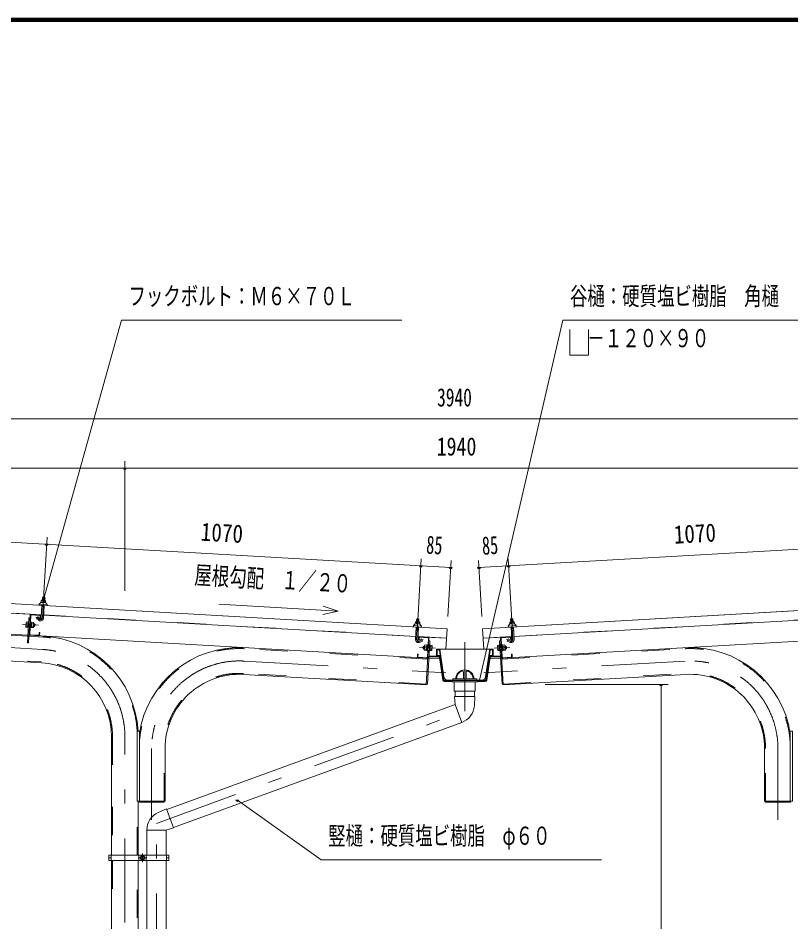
# Model space of a CAD drawing. Units: millimetres, scale not verified. Extents: x -30064 to 30064, y -14150 to 14150.
# Drawn here: x 16126 to 23846, y 4962 to 13990 of the extents above; entities that cross this region are included whole.
import ezdxf
from ezdxf.enums import TextEntityAlignment as Align

# ---------------------------------------------------------------- set-up
doc = ezdxf.new("R2010")
doc.units = ezdxf.units.MM
doc.header["$LTSCALE"] = 70
doc.linetypes.add('USER2', pattern=[10, 4, -6])
doc.linetypes.add('USER3', pattern=[24, 12, -5, 2, -5])
for name, color, linetype, lineweight in [('0-6_2-0BOLD', 7, 'Continuous', 18), ('0-7_2-1HIDDEN', 3, 'USER2', 18), ('0-8_2-2CENTER', 3, 'USER3', 18), ('0-9_2-4THIN', 4, 'Continuous', 18), ('0-A_2-5DIM', 3, 'Continuous', 18), ('0-C_F-F', 5, 'Continuous', 18)]:
    doc.layers.add(name, color=color, linetype=linetype, lineweight=lineweight)
doc.styles.add('ＭＳ ゴシック', font='')
doc.styles.get('ＭＳ ゴシック').set_extended_font_data('MS Gothic')

msp = doc.modelspace()

# ---------------------------------------------------------------- linework, layer by layer
at = {"layer": '0-6_2-0BOLD'}
for p, q in [((13854.83, 8269.3), (20411.69, 7891.23)), ((13877.44, 8266.24), (20411.59, 7889.48)), ((20765.42, 7889.48), (27299.57, 8266.24)), ((16358.56, 8028.51), (14285.63, 8148.05)), ((16367.25, 8171.49), (16366.22, 8153.6)), ((16368.61, 8202.76), (16392.19, 8201.4)), ((16388.91, 8152.28), (16389.95, 8170.19)), ((16356.96, 8000.66), (16364, 8122.87)), ((16385.64, 8087.67), (16362.05, 8089.03)), ((16387.59, 8121.51), (16380.54, 7999.29)), ((16224.78, 7825.87), (14139.45, 7946.11)), ((16209.21, 7945.1), (16225.99, 7944.14)), ((16226.95, 7960.72), (16232.54, 7960.4)), ((16242.2, 7836.09), (16253, 8023.38)), ((16249.31, 7959.43), (16254.9, 7959.11)), ((16258.92, 8028.64), (16341.38, 8023.89)), ((16261.69, 7955.23), (16281.97, 7954.06)), ((16358.56, 8028.53), (16282.18, 8032.93)), ((16344.77, 7994.52), (16321.96, 8009.51)), ((16346.65, 8017.98), (16345.28, 7994.21)), ((20097.34, 7812.94), (16382.15, 8027.16)), ((20106.03, 7955.91), (20105.01, 7938.01)), ((20107.39, 7987.17), (20105.69, 7957.69)), ((20127.69, 7936.7), (20128.73, 7954.6)), ((21049.31, 7936.7), (21048.28, 7954.6)), ((21070.97, 7955.91), (21072, 7938.01)), ((24794.86, 8027.16), (21079.66, 7812.94)), ((16224.48, 7917.91), (16207.69, 7918.88)), ((16251.62, 7902.16), (16258.61, 7901.75)), ((16260.18, 7929.01), (16252.79, 7922.42)), ((16260.58, 7936), (16253.19, 7929.41)), ((16259.43, 7915.89), (16279.7, 7914.72)), ((16281.21, 7940.95), (16260.93, 7942.12)), ((16290.68, 7941.27), (16289.07, 7913.32)), ((16337.22, 7854.45), (16335.85, 7830.69)), ((20102.79, 7907.28), (20095.74, 7785.07)), ((20124.42, 7872.09), (20100.83, 7873.44)), ((20119.32, 7783.71), (20126.37, 7905.93)), ((20154.64, 7917.4), (20153.99, 7906.08)), ((20411.69, 7891.23), (20399.94, 7687.53)), ((21022.37, 7917.4), (21023.02, 7906.08)), ((21057.69, 7783.71), (21050.64, 7905.93)), ((21052.59, 7872.09), (21076.18, 7873.44)), ((21074.22, 7907.28), (21081.27, 7785.07)), ((20219.35, 7595.55), (16235.97, 7825.23)), ((16329.94, 7825.42), (16247.48, 7830.18)), ((20120.93, 7811.58), (20231.43, 7805.21)), ((20406.15, 7795.12), (20126.61, 7811.24)), ((20131.55, 7799.73), (20130.18, 7775.97)), ((20219.93, 7800.25), (20137.47, 7805)), ((20141.34, 7755.11), (20165.72, 7767.38)), ((20225.2, 7794.33), (20214.4, 7607.04)), ((21050.4, 7811.24), (20770.86, 7795.12)), ((20936.41, 7769.6), (20947.59, 7770.25)), ((20936.41, 7769.6), (20961.43, 7335.63)), ((21056.08, 7811.58), (20945.57, 7805.21)), ((20962.6, 7607.04), (20951.81, 7794.33)), ((20957.08, 7800.25), (21039.54, 7805)), ((20957.66, 7595.55), (24941.03, 7825.23)), ((21035.67, 7755.11), (21011.28, 7767.38)), ((21045.45, 7799.73), (21046.82, 7775.97)), ((20186.18, 7689.47), (20206.46, 7688.3)), ((20207.97, 7714.52), (20187.7, 7715.7)), ((20213.8, 7694.02), (20207.22, 7701.41)), ((20207.62, 7708.4), (20214.21, 7701.01)), ((20241.41, 7686.28), (20258.19, 7685.32)), ((20259.7, 7711.54), (20242.92, 7712.51)), ((20305, 7687.53), (20872.01, 7687.53)), ((20305, 7687.53), (20305, 7617.54)), ((20380.54, 7409.8), (20340.01, 7687.53)), ((20837, 7687.53), (20796.46, 7409.8)), ((20872, 7687.53), (20872, 7617.54)), ((20917.31, 7711.54), (20934.09, 7712.51)), ((20935.6, 7686.28), (20918.81, 7685.32)), ((20969.39, 7708.4), (20962.8, 7701.01)), ((20963.2, 7694.02), (20969.79, 7701.41)), ((20971.36, 7674.16), (20964.37, 7673.76)), ((20969.03, 7714.52), (20989.31, 7715.7)), ((20990.82, 7689.47), (20970.55, 7688.3)), ((20998.68, 7717.1), (21000.29, 7689.15)), ((20208.49, 7601.77), (20126.02, 7606.53)), ((20212.5, 7671.31), (20218.09, 7670.99)), ((20337.33, 7588.74), (20230.53, 7594.9)), ((20231.37, 7609.49), (20328.17, 7609.49)), ((20335.1, 7603.53), (20369.33, 7377.29)), ((20807.68, 7377.29), (20841.91, 7603.53)), ((20839.67, 7588.74), (20946.48, 7594.9)), ((20848.83, 7609.49), (20945.64, 7609.49)), ((20964.51, 7671.31), (20958.92, 7670.99)), ((21050.99, 7606.53), (20968.52, 7601.77)), ((20574.51, 7458.28), (20574.51, 7399.48)), ((20602.5, 7399.48), (20602.5, 7458.28)), ((20215.57, 7335.63), (20204.4, 7336.27)), ((20462.5, 7364.48), (20384.2, 7364.48)), ((20384.52, 7372.54), (20792.48, 7372.54)), ((20761.66, 7378.49), (20415.34, 7378.49)), ((20693.5, 7267.54), (20693.5, 7362.04)), ((20714.5, 7362.04), (20714.5, 7372.54)), ((20792.8, 7364.48), (20714.5, 7364.48)), ((20961.43, 7335.63), (20972.6, 7336.27)), ((20492.25, 7267.54), (20492.25, 7212.46)), ((20684.76, 7212.45), (20684.76, 7267.54)), ((20492.24, 7135.46), (17611.27, 6086.87)), ((17677.11, 5905.98), (20558.09, 6954.56)), ((17337.52, 6168.98), (17337.52, 6868.98)), ((23839.48, 6168.98), (23839.48, 6868.98)), ((17059.97, 6810.27), (17059.97, 5630.28)), ((17594.07, 6168.98), (17594.07, 6693.98)), ((23582.94, 6168.98), (23582.94, 6693.98)), ((17316.52, 6168.98), (17594.07, 6168.98)), ((17327.02, 5630.28), (17327.02, 6168.98)), ((23860.48, 6168.98), (23582.94, 6168.98)), ((17609.46, 6091.8), (17526.74, 6055.13)), ((17412.25, 5879.15), (17412.25, 5630.28)), ((17604.75, 5630.28), (17604.75, 5879.63)), ((17033.03, 5602.28), (17054.37, 5602.28)), ((17054.37, 5630.28), (17054.37, 5574.28)), ((17332.62, 5574.28), (17332.62, 5630.28)), ((17406.65, 5630.28), (17406.65, 5574.28)), ((17610.35, 5574.28), (17610.35, 5630.28)), ((17610.35, 5602.28), (17631.7, 5602.28)), ((17059.97, 5574.28), (17059.97, 1503.26)), ((17327.02, 1503.26), (17327.02, 5574.28)), ((17412.25, 5574.28), (17412.25, 1503.26)), ((17604.75, 1503.26), (17604.75, 5574.28))]:
    msp.add_line(p, q, dxfattribs=at)
for points in [[(14155.93, 8231.95), (14124.08, 7679.5), (16361.18, 7550.52)], [(27322.18, 8269.3), (20765.32, 7891.23), (20777.06, 7687.53)], [(16336.58, 8126.2), (16337.24, 8137.52), (16415.86, 8132.98), (16415.2, 8121.67)], [(16415.86, 8132.98), (16401.55, 8151.56), (16353.59, 8154.33), (16337.24, 8137.52)], [(16354.87, 8154.25), (16355.9, 8172.15), (16359.05, 8173.73), (16398.36, 8171.46), (16401.29, 8169.53), (16400.26, 8151.63)], [(16390.49, 8171.92), (16392.19, 8201.4), (16388.49, 8205.56), (16372.76, 8206.46), (16368.61, 8202.76), (16366.91, 8173.28)], [(16204.75, 7910.12), (16207.29, 7954.14), (16209.96, 7958.22), (16226.75, 7957.25)], [(16247.42, 8023.7), (16231.54, 7748.37), (16220.35, 7749.01), (16234.86, 8000.58), (16246.05, 7999.94)], [(16226.95, 7960.72), (16223.52, 7901.32), (16229.11, 7901)], [(16254.9, 7959.11), (16251.48, 7899.71), (16245.89, 7900.03)], [(16258.61, 7901.75), (16261.75, 7956.26), (16254.76, 7956.66)], [(16281.97, 7954.06), (16284.16, 7949.71), (16281.62, 7905.68), (16278.95, 7901.61), (16258.67, 7902.78)], [(16321.96, 8009.51), (16308.99, 7989.76), (16331.8, 7974.78)], [(16345.28, 7994.22), (16350.87, 7993.89), (16352.24, 8017.66)], [(20093.65, 7938.67), (20094.69, 7956.56), (20097.83, 7958.14), (20137.14, 7955.88), (20140.08, 7953.95), (20139.05, 7936.05)], [(20129.28, 7956.33), (20130.97, 7985.81), (20127.28, 7989.97), (20111.55, 7990.88), (20107.39, 7987.17), (20130.97, 7985.81)], [(21083.35, 7938.67), (21082.32, 7956.56), (21079.18, 7958.14), (21039.87, 7955.88), (21036.93, 7953.95), (21037.96, 7936.05)], [(21069.62, 7987.17), (21065.46, 7990.88), (21049.73, 7989.97), (21046.04, 7985.81)], [(21047.73, 7956.33), (21046.04, 7985.81), (21069.62, 7987.17), (21071.32, 7957.69)], [(16223.72, 7904.79), (16206.94, 7905.76), (16204.75, 7910.12)], [(16282.09, 7913.72), (16289.07, 7913.32), (16294.62, 7918.25), (16295.63, 7935.73), (16290.68, 7941.27), (16283.7, 7941.67)], [(16341.44, 7830.37), (16342.81, 7854.13), (16337.22, 7854.45)], [(20075.37, 7910.61), (20076.02, 7921.93), (20154.64, 7917.4), (20140.33, 7935.97), (20092.37, 7938.74), (20076.02, 7921.93)], [(21101.64, 7910.61), (21100.99, 7921.93), (21022.37, 7917.4), (21036.68, 7935.97), (21084.64, 7938.74), (21100.99, 7921.93)], [(18378.23, 7434.22), (20203.97, 7328.95), (20230.79, 7794.01)], [(20130.18, 7775.97), (20124.59, 7776.29), (20125.96, 7800.05)], [(20165.72, 7767.38), (20155.11, 7788.48), (20130.73, 7776.22)], [(20229.42, 7770.25), (20240.6, 7769.6), (20215.58, 7335.63)], [(20946.22, 7794.01), (20973.04, 7328.95), (22798.78, 7434.22)], [(21011.28, 7767.38), (21021.9, 7788.48), (21046.28, 7776.22)], [(21046.82, 7775.97), (21052.41, 7776.29), (21051.05, 7800.05)], [(20176.72, 7689.15), (20171.77, 7694.69), (20172.78, 7712.17), (20178.33, 7717.1)], [(20185.31, 7716.7), (20178.33, 7717.1), (20176.72, 7689.15), (20183.7, 7688.75)], [(20208.73, 7727.64), (20188.45, 7728.81), (20185.78, 7724.73), (20183.24, 7680.71), (20185.43, 7676.35), (20205.71, 7675.19)], [(20215.78, 7728.26), (20208.79, 7728.66), (20205.65, 7674.16), (20212.64, 7673.76)], [(20212.5, 7671.31), (20215.92, 7730.71), (20221.51, 7730.39)], [(20234.86, 7670.02), (20240.45, 7669.7), (20243.88, 7729.1), (20238.29, 7729.42)], [(20243.68, 7725.63), (20260.46, 7724.66), (20262.65, 7720.31), (20260.11, 7676.28), (20257.43, 7672.2), (20240.65, 7673.17)], [(20933.33, 7725.63), (20916.55, 7724.66), (20914.36, 7720.31), (20916.89, 7676.28), (20919.57, 7672.2), (20936.36, 7673.17)], [(20942.15, 7670.02), (20936.56, 7669.7), (20933.13, 7729.1), (20938.72, 7729.42)], [(20964.51, 7671.31), (20961.09, 7730.71), (20955.5, 7730.39)], [(20961.23, 7728.26), (20968.21, 7728.66), (20971.36, 7674.16)], [(20971.3, 7675.19), (20991.58, 7676.35), (20993.77, 7680.71), (20991.23, 7724.73), (20988.56, 7728.81), (20968.28, 7727.64)], [(20991.69, 7716.7), (20998.68, 7717.1), (21004.22, 7712.17), (21005.23, 7694.69), (21000.29, 7689.15), (20993.31, 7688.75)], [(20120.75, 7612.44), (20122.12, 7636.2), (20116.53, 7636.53), (20115.16, 7612.77)], [(20377.6, 7378.49), (20341.44, 7617.54), (20231.84, 7617.54)], [(20945.17, 7617.54), (20835.57, 7617.54), (20799.4, 7378.49)], [(21061.85, 7612.77), (21060.47, 7636.53), (21054.89, 7636.2), (21056.26, 7612.44)], [(20714.5, 7362.04), (20462.5, 7362.04), (20462.5, 7372.54)], [(20707.5, 7378.49), (20707.5, 7388.98), (20469.5, 7388.98), (20469.5, 7378.49)], [(20483.51, 7362.04), (20483.51, 7267.54), (20693.5, 7267.54)], [(20558.09, 6954.57), (20492.24, 7135.46), (20487, 7212.46), (20690.01, 7212.45), (20683.84, 7122.17)], [(17337.52, 6868.98), (17316.52, 6868.98), (17316.52, 6168.98)], [(23839.48, 6868.98), (23860.48, 6868.98), (23860.48, 6168.98)], [(17334.55, 6168.98), (17334.55, 6157.78), (17586.55, 6157.78), (17586.55, 6168.98)], [(23842.45, 6168.98), (23842.45, 6157.78), (23590.46, 6157.78), (23590.46, 6168.98)], [(17609.46, 6091.8), (17678.9, 5901.04), (17604.75, 5879.63), (17412.25, 5879.63)]]:
    msp.add_lwpolyline(points, dxfattribs=at)
for points in [[(20334.66, 7681.59), (20340.8, 7623.48), (20310.96, 7623.48), (20310.96, 7681.59)], [(20866.05, 7623.48), (20836.2, 7623.48), (20842.35, 7681.59), (20866.05, 7681.59)], [(17033.03, 5574.28), (17033.03, 5630.28), (17631.7, 5630.28), (17631.7, 5574.28)], [(17352.13, 5612.39), (17352.13, 5592.18), (17369.63, 5582.07), (17387.13, 5592.18), (17387.13, 5612.39), (17369.63, 5622.49)]]:
    msp.add_lwpolyline(points, close=True, dxfattribs=at)
for radius in [21.88, 17.15]:
    msp.add_circle((17369.63, 5602.28), radius, dxfattribs=at)
for centre, radius, start, end in [((16361.11, 8163.53), 10.06, 52.31572, 112.31572), ((16376.53, 8135.04), 37.62, 69.11201, 104.28793), ((16395.14, 8161.57), 10.06, 61.08423, 121.08423), ((16242.57, 7930.02), 36.61, 155.67448, 197.7253), ((16217.2, 7951.22), 10.07, 176.69989, 217.42671), ((16258.59, 8023.05), 11.2, 86.69814, 176.69635), ((16258.59, 8023.05), 5.6, 86.69814, 176.69814), ((16273.98, 7947.95), 10.07, 315.97307, 356.69989), ((16349.09, 8001.11), 31.5, 236.69998, 356.69998), ((16341.06, 8018.3), 5.6, 356.69814, 86.69814), ((16341.06, 8018.3), 11.2, 356.69814, 86.69814), ((16349.09, 8001.11), 7.88, 236.69998, 356.69998), ((20099.89, 7947.94), 10.06, 52.31554, 112.31554), ((20115.32, 7919.46), 37.62, 69.11256, 104.28848), ((20133.92, 7945.98), 10.06, 61.08405, 121.08405), ((21043.09, 7945.98), 10.06, 58.91595, 118.91595), ((21061.68, 7919.46), 37.62, 75.71152, 110.88744), ((21077.12, 7947.94), 10.06, 67.68446, 127.68446), ((16214.93, 7911.88), 10.07, 135.97307, 176.69989), ((16246.34, 7929.8), 36.61, 335.67448, 17.7253), ((16271.71, 7908.61), 10.07, 356.69989, 37.42671), ((16247.79, 7835.77), 11.2, 176.69814, 266.69814), ((16247.79, 7835.77), 5.6, 176.69814, 266.69814), ((16330.26, 7831.01), 11.2, 266.69814, 356.69839), ((16330.26, 7831.01), 5.6, 266.69814, 356.69762), ((16318.5, 6810.27), 1008.52, 3.33707, 86.70007), ((20127.19, 7783.25), 31.5, 176.69928, 296.69928), ((20127.19, 7783.25), 7.88, 176.69928, 296.69928), ((20137.14, 7799.41), 11.2, 86.70229, 176.70438), ((20137.14, 7799.41), 5.6, 86.70058, 176.70526), ((20219.61, 7794.66), 5.6, 356.705, 86.705), ((20219.61, 7794.66), 11.2, 356.7027, 86.7045), ((20957.4, 7794.66), 11.2, 93.2955, 183.2973), ((20957.4, 7794.66), 5.6, 93.295, 183.295), ((21049.82, 7783.25), 31.5, 243.30072, 3.30072), ((21039.86, 7799.41), 11.2, 3.29562, 93.29771), ((21039.86, 7799.41), 5.6, 3.29474, 93.29942), ((21049.82, 7783.25), 7.88, 243.30072, 3.30072), ((18335.55, 6693.98), 1008.52, 86.70003, 171.72519), ((20193.42, 7682.47), 10.07, 135.97482, 176.70164), ((20221.06, 7700.62), 36.61, 155.67531, 197.72612), ((20195.69, 7721.81), 10.07, 176.70164, 217.42847), ((20224.83, 7700.4), 36.61, 335.67531, 17.72612), ((20250.2, 7679.2), 10.07, 356.70164, 37.42847), ((20252.46, 7718.54), 10.07, 315.97482, 356.70164), ((20924.54, 7718.54), 10.07, 183.29836, 224.02518), ((20952.17, 7700.4), 36.61, 162.27388, 204.32469), ((20926.81, 7679.2), 10.07, 142.57153, 183.29836), ((20981.32, 7721.81), 10.07, 322.57153, 3.29836), ((20955.95, 7700.62), 36.61, 342.27388, 24.32469), ((20983.59, 7682.47), 10.07, 3.29836, 44.02518), ((22841.46, 6693.98), 1008.52, 8.27481, 93.29997), ((20126.34, 7612.12), 11.2, 176.7045, 266.70007), ((20126.34, 7612.12), 5.6, 176.705, 266.70058), ((20208.81, 7607.36), 11.2, 266.70007, 356.70476), ((20208.81, 7607.36), 5.6, 266.70058, 356.70526), ((20328.17, 7602.48), 7, 8.61205, 90), ((20328.49, 7602.48), 15.05, 8.60364, 90), ((20848.51, 7602.48), 15.05, 90, 171.39636), ((20848.83, 7602.48), 7, 90, 171.38795), ((20968.2, 7607.36), 11.2, 183.29524, 273.29993), ((20968.2, 7607.36), 5.6, 183.29474, 273.29942), ((21050.66, 7612.12), 5.6, 273.29942, 3.295), ((21050.66, 7612.12), 11.2, 273.29993, 3.2955), ((16318.5, 6810.27), 741.48, 0, 86.7), ((18335.55, 6693.98), 741.48, 86.7, 180), ((20415.34, 7413.49), 35, 186.04704, 270), ((20588.5, 7388.98), 91, 0, 180), ((20588.5, 7388.98), 84, 109.47118, 180), ((20564, 7458.28), 10.5, 0, 109.47488), ((20613, 7458.28), 10.5, 70.52512, 180), ((20588.5, 7388.98), 84, 0, 70.52882), ((20761.66, 7413.49), 35, 270, 353.95296), ((22841.46, 6693.98), 741.48, 0, 93.3), ((20384.2, 7379.53), 15.05, 188.60364, 270), ((20397.39, 7393.54), 21, 186.04271, 270), ((20384.52, 7379.54), 7, 188.61205, 270), ((20564, 7399.48), 10.5, 270, 0), ((20613, 7399.48), 10.5, 180, 270), ((20779.62, 7393.54), 21, 270, 353.95729), ((20792.49, 7379.54), 7, 270, 351.38795), ((20792.8, 7379.53), 15.05, 270, 351.39636), ((20491.79, 7135.29), 192.5, 290, 356.09424), ((17604.75, 5879.15), 192.5, 113.90576, 180)]:
    msp.add_arc(centre, radius, start, end, dxfattribs=at)
at = {"layer": '0-7_2-1HIDDEN'}
for p, q in [((16358.66, 8030.26), (14285.73, 8149.79)), ((20097.45, 7814.68), (16382.25, 8028.91)), ((21079.56, 7814.68), (24794.76, 8028.91)), ((16224.22, 7816.08), (14138.89, 7936.32)), ((16235.41, 7815.44), (16375.99, 7807.33)), ((20406.25, 7796.87), (20121.03, 7813.33)), ((20770.76, 7796.87), (21055.98, 7813.33)), ((14124.64, 7689.29), (16361.75, 7560.3)), ((20218.78, 7585.77), (18388.11, 7691.32)), ((20958.22, 7585.77), (22788.9, 7691.32)), ((20204.54, 7338.73), (18378.79, 7444)), ((20972.47, 7338.73), (22798.21, 7444)), ((17069.77, 6810.27), (17069.77, 5630.28)), ((17584.27, 6168.98), (17584.27, 6693.98)), ((23592.73, 6168.98), (23592.73, 6693.98)), ((17317.22, 5630.28), (17317.22, 6168.98)), ((17069.77, 5574.28), (17069.77, 1503.26)), ((17317.22, 1503.26), (17317.22, 5574.28))]:
    msp.add_line(p, q, dxfattribs=at)
for centre, radius, start, end in [((16318.5, 6810.27), 998.73, 2.14293, 86.70006), ((18335.55, 6693.98), 998.73, 86.98364, 177.85976), ((22841.46, 6693.98), 998.73, 2.14024, 93.01636), ((16318.5, 6810.27), 751.27, 0, 86.7), ((18335.55, 6693.98), 751.27, 86.7, 180), ((22841.46, 6693.98), 751.27, 0, 93.3)]:
    msp.add_arc(centre, radius, start, end, dxfattribs=at)
at = {"layer": '0-8_2-2CENTER'}
for p, q in [((16382.89, 8245.33), (16368.74, 7999.98)), ((16338.28, 7984.66), (16303.92, 8007.23)), ((20121.68, 8029.75), (20107.43, 7782.59)), ((21055.33, 8029.75), (21069.58, 7782.59)), ((16330.06, 7924.98), (16171.08, 7934.14)), ((16368.87, 7683.82), (14027.75, 7818.81)), ((20136.03, 7765.67), (20172.76, 7784.14)), ((21040.97, 7765.67), (21004.24, 7784.14)), ((20137.34, 7705.45), (20296.32, 7696.27)), ((21039.67, 7705.45), (20880.68, 7696.27)), ((18385.92, 7567.53), (20397.56, 7451.53)), ((22791.09, 7567.53), (20779.45, 7451.53)), ((17193.5, -1764.74), (17193.5, 6810.27)), ((17460.55, 6693.98), (17460.55, 5982.78)), ((23716.46, 6693.98), (23716.46, 5982.78)), ((17325.88, 5602.28), (17413.38, 5602.28)), ((17369.63, 5646.03), (17369.63, 5558.53))]:
    msp.add_line(p, q, dxfattribs=at)
for points in [[(17508.5, 5947.04), (20588.5, 7068.06), (20588.5, 7757.1)], [(17871.62, 913.94), (17508.5, 1046.1), (17508.5, 5947.04)]]:
    msp.add_lwpolyline(points, dxfattribs=at)
for centre, radius, start, end in [((16349.09, 8001.11), 19.69, 236.69998, 356.69759), ((20127.19, 7783.25), 19.69, 176.70197, 296.69957), ((21049.82, 7783.25), 19.69, 243.30043, 3.29803), ((16318.5, 6810.27), 875, 0, 86.69983), ((18335.55, 6693.98), 875, 86.70003, 180), ((22841.46, 6693.98), 875, 0, 93.29997)]:
    msp.add_arc(centre, radius, start, end, dxfattribs=at)
at = {"layer": '0-9_2-4THIN'}
for p, q in [((16370.86, 8204.76), (16369.04, 8173.15)), ((16388.37, 8172.04), (16390.19, 8203.65)), ((16364.18, 8088.91), (16366.13, 8122.74)), ((16385.46, 8121.63), (16383.51, 8087.8)), ((20109.64, 7989.17), (20107.82, 7957.57)), ((20127.15, 7956.46), (20128.96, 7988.06)), ((21048.04, 7988.06), (21049.86, 7956.46)), ((21069.19, 7957.57), (21067.37, 7989.17)), ((16282.29, 7917.22), (16292.77, 7916.61)), ((16293.98, 7937.57), (16283.5, 7938.18)), ((20104.91, 7907.16), (20102.96, 7873.33)), ((20122.29, 7872.21), (20124.24, 7906.05)), ((21054.72, 7872.21), (21052.77, 7906.05)), ((21072.09, 7907.16), (21074.04, 7873.33)), ((20183.9, 7692.24), (20173.42, 7692.84)), ((20174.63, 7713.81), (20185.11, 7713.21)), ((21002.38, 7713.81), (20991.9, 7713.21)), ((20993.1, 7692.24), (21003.59, 7692.84))]:
    msp.add_line(p, q, dxfattribs=at)
at = {"layer": '0-A_2-5DIM'}
for p, q in [((13693.48, 9985.91), (27483.52, 9985.91)), ((27483.52, 9495.91), (13693.48, 9495.91)), ((17207.49, 9495.91), (17179.49, 9495.91)), ((17193.49, 8270.91), (17193.49, 9565.9)), ((14017.57, 8872.5), (20446.89, 8501.78)), ((27159.44, 8872.5), (20730.11, 8501.78)), ((16382.89, 8245.33), (16415.13, 8804.37)), ((16425.1, 8734.48), (16397.1, 8734.48)), ((20121.68, 8029.72), (20153.92, 8588.79)), ((21023.09, 8588.79), (21055.33, 8029.72)), ((20163.89, 8518.9), (20135.89, 8518.9)), ((20450.92, 8571.66), (20418.68, 8012.59)), ((20460.89, 8501.78), (20432.89, 8501.78)), ((20744.11, 8501.78), (20716.11, 8501.78)), ((20726.09, 8571.66), (20758.32, 8012.59)), ((21041.12, 8518.9), (21013.12, 8518.9)), ((16397.64, 8191.69), (16369.64, 8191.69)), ((19169.21, 8033.88), (19323.44, 8065.82)), ((20749.91, 7376.4), (20721.91, 7376.4)), ((22618.51, 7332.9), (21390.51, 7332.9)), ((22562.51, 7332.9), (22534.51, 7332.9)), ((22548.51, 682.9), (22548.51, 7332.9)), ((18330.52, 6180.11), (18302.52, 6180.11))]:
    msp.add_line(p, q, dxfattribs=at)
for points in [[(19958.51, 10972.9), (17158.51, 10972.9), (16383.64, 8191.69)], [(20735.91, 7376.4), (21568.51, 10972.9), (24123.51, 10972.9)], [(21822.81, 10880.42), (21822.81, 10622.9), (21638.51, 10622.9), (21638.51, 10880.42)], [(18130.51, 8134.61), (19323.44, 8065.82), (19173.91, 8115.28)], [(18316.52, 6180.11), (19153.5, 5582.9), (21953.5, 5582.9)]]:
    msp.add_lwpolyline(points, dxfattribs=at)
for centre in [(17193.49, 9495.91), (16411.1, 8734.48), (20149.89, 8518.9), (20446.89, 8501.78), (20730.11, 8501.78), (21027.12, 8518.9), (16383.64, 8191.69), (20735.91, 7376.4), (22548.51, 7332.9), (18316.52, 6180.11)]:
    msp.add_arc(centre, 14, 180, 0, dxfattribs=at)
at = {"layer": '0-C_F-F'}
for points in [[(30063.62, -14150), (-10116.38, -14150), (-10116.38, 13990), (30063.62, 13990)], [(30060.12, -14146.5), (-10112.88, -14146.5), (-10112.88, 13986.5), (30060.12, 13986.5)], [(30056.62, -14143), (30056.62, 13983), (-10109.38, 13983), (-10109.38, -14143)], [(30053.12, -14139.5), (30053.12, 13979.5), (-10105.88, 13979.5), (-10105.88, -14139.5)], [(30049.62, -14136), (30049.62, 13976), (-10102.38, 13976), (-10102.38, -14136)], [(30046.12, -14132.5), (-10098.88, -14132.5), (-10098.88, 13972.5), (30046.12, 13972.5)], [(30042.62, -14129), (30042.62, 13969), (-10095.38, 13969), (-10095.38, -14129)], [(30039.12, -14125.5), (30039.12, 13965.5), (-10091.88, 13965.5), (-10091.88, -14125.5)], [(30035.62, -14122), (30035.62, 13962), (-10088.38, 13962), (-10088.38, -14122)], [(30032.12, -14118.5), (30032.12, 13958.5), (-10084.88, 13958.5), (-10084.88, -14118.5)], [(30028.62, -14115), (30028.62, 13955), (-10081.38, 13955), (-10081.38, -14115)]]:
    msp.add_lwpolyline(points, close=True, dxfattribs=at)

# ---------------------------------------------------------------- texts
at = {"layer": '0-A_2-5DIM', "color": 7, "style": 'ＭＳ ゴシック'}
for s, width, p in [('フックボルト：Ｍ６×７０Ｌ', 0.7, (17228.51, 11067.78)), ('谷樋：硬質塩ビ樹脂\u3000角樋', 0.7, (21638.51, 11067.77)), ('\u3000－１２０×９０', 0.7, (21638.51, 10647.77)), ('3940', 0.7, (20311.99, 10055.9)), ('1940', 0.8, (20307.45, 9565.91)), ('竪樋：硬質塩ビ樹脂\u3000φ６０', 0.7, (19223.5, 5677.77))]:
    msp.add_text(s, height=182.3, dxfattribs=dict(at, width=width)).set_placement(p, align=Align.BOTTOM_LEFT)
for s, rotation, width, p in [('1070', 356.7, 0.85, (17943.75, 8716.23)), ('1070', 3.3, 0.85, (22684.49, 8684.58)), ('85', 356.7, 0.65, (20196.27, 8586.35)), ('85', 3.3, 0.65, (20768.44, 8574.11)), ('屋根勾配\u3000１／２０', 356.7, 0.7, (17880.22, 8284.56))]:
    msp.add_text(s, height=182.3, rotation=rotation, dxfattribs=dict(at, width=width)).set_placement(p, align=Align.BOTTOM_LEFT)

doc.saveas('drawing.dxf')
